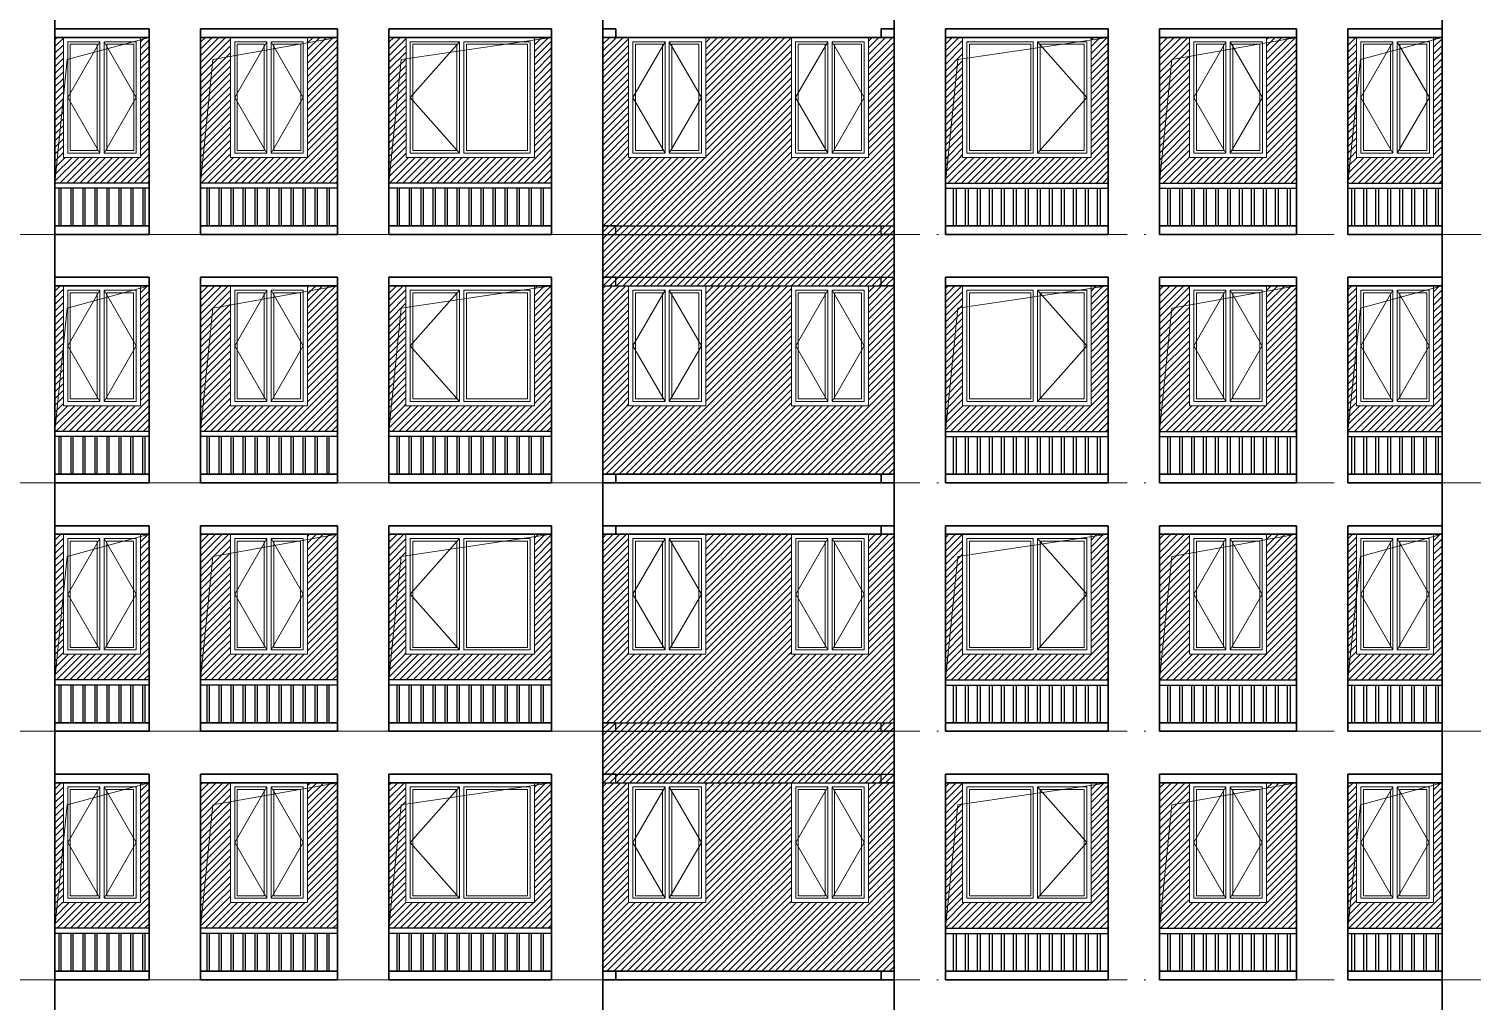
# Model space of a CAD drawing. Extents: x -518115 to 1124316, y -209821 to 1628073.
# Drawn here: x 844512 to 861366, y 54690 to 66040 of the extents above; entities that cross this region are included whole.
import ezdxf

# ---------------------------------------------------------------- set-up
doc = ezdxf.new("R2010")
doc.units = 0
doc.header["$LTSCALE"] = 1000
doc.header["$MEASUREMENT"] = 0
doc.linetypes.add('DOTE', pattern=[2.42, 2, -0.2, 0.02, -0.2])
doc.layers.add('3-剖面填充（细）', color=250, linetype='Continuous')
doc.layers.add('Stair-栏杆', color=142, linetype='Continuous')
for name, color, linetype, lineweight in [('DOTE', 19, 'DOTE', 9), ('WINDOW', 144, 'Continuous', 15), ('立面-中轮廓线', 213, 'Continuous', 35), ('立面-普通轮廓', 7, 'Continuous', 18), ('立面-洞口示意', 152, 'Continuous', 13), ('立面-窗开启线', 250, 'Continuous', 13)]:
    doc.layers.add(name, color=color, linetype=linetype, lineweight=lineweight)
pattern_1 = [(45, (6e-11, -2900), (-39.2886205, 39.2886205), [])]
pattern_2 = [(45, (0, 0), (-39.2886205, 39.2886205), [])]
pattern_3 = [(45, (315132.16, 31264.28), (-39.2886205, 39.2886205), [])]
pattern_4 = [(45, (315132.16, 34164.28), (-39.2886205, 39.2886205), [])]

# ---------------------------------------------------------------- blocks, each defined once
blk = doc.blocks.new('A$C318717E3')
at = {"layer": 'WINDOW'}
for points in [[(50, 1350), (425, 1350), (425, 50), (50, 50)], [(850, 1350), (475, 1350), (475, 50), (850, 50)]]:
    blk.add_lwpolyline(points, close=True, dxfattribs=at)
at = {"layer": 'WINDOW', "color": 250}
for points in [[(80, 1320), (395, 1320), (395, 80), (80, 80)], [(820, 1320), (505, 1320), (505, 80), (820, 80)]]:
    blk.add_lwpolyline(points, close=True, dxfattribs=at)
at = {"layer": '立面-普通轮廓'}
blk.add_lwpolyline([(0, 1400), (900, 1400), (900, 0), (0, 0)], close=True, dxfattribs=at)
at = {"layer": '立面-窗开启线', "color": 251, "ltscale": 0.5, "true_color": 0x636466}
for points in [[(425, 1350), (50, 700), (425, 50)], [(475, 1350), (850, 700), (475, 50)]]:
    blk.add_lwpolyline(points, dxfattribs=at)
blk = doc.blocks.new('A$C1F9D7F8A')
at = {"layer": 'WINDOW'}
for points in [[(-1450, 1350), (-875, 1350), (-875, 50), (-1450, 50)], [(-50, 1350), (-825, 1350), (-825, 50), (-50, 50)]]:
    blk.add_lwpolyline(points, close=True, dxfattribs=at)
at = {"layer": 'WINDOW', "color": 250}
for points in [[(-1420, 1320), (-905, 1320), (-905, 80), (-1420, 80)], [(-80, 1320), (-795, 1320), (-795, 80), (-80, 80)]]:
    blk.add_lwpolyline(points, close=True, dxfattribs=at)
at = {"layer": '立面-普通轮廓'}
blk.add_lwpolyline([(0, 1400), (-1500, 1400), (-1500, 0), (0, 0)], close=True, dxfattribs=at)
at = {"layer": '立面-窗开启线', "color": 251, "ltscale": 0.5, "true_color": 0x636466}
blk.add_lwpolyline([(-875, 1350), (-1450, 700), (-875, 50)], dxfattribs=at)
blk = doc.blocks.new('A$C4731409C')
at = {"layer": 'WINDOW'}
for points in [[(-1450, 1350), (-675, 1350), (-675, 50), (-1450, 50)], [(-50, 1350), (-625, 1350), (-625, 50), (-50, 50)]]:
    blk.add_lwpolyline(points, close=True, dxfattribs=at)
at = {"layer": 'WINDOW', "color": 250}
for points in [[(-1420, 1320), (-705, 1320), (-705, 80), (-1420, 80)], [(-80, 1320), (-595, 1320), (-595, 80), (-80, 80)]]:
    blk.add_lwpolyline(points, close=True, dxfattribs=at)
at = {"layer": '立面-普通轮廓'}
blk.add_lwpolyline([(-1500, 1400), (0, 1400), (0, 0), (-1500, 0)], close=True, dxfattribs=at)
at = {"layer": '立面-窗开启线', "color": 251, "ltscale": 0.5, "true_color": 0x636466}
blk.add_lwpolyline([(-625, 1350), (-50, 700), (-625, 50)], dxfattribs=at)
blk = doc.blocks.new('HFHFHHTHFHF')
at = {"layer": 'Stair-栏杆'}
for p, q in [((530784, 32976), (529684, 32976)), ((530784, 32916), (529684, 32916)), ((532984, 32976), (531384, 32976)), ((532984, 32916), (531384, 32916)), ((535484, 32976), (533584, 32976)), ((535484, 32916), (533584, 32916)), ((540084, 32976), (541984, 32976)), ((540084, 32916), (541984, 32916)), ((542584, 32976), (544184, 32976)), ((542584, 32916), (544184, 32916)), ((544784, 32976), (545884, 32976)), ((544784, 32916), (545884, 32916))]:
    blk.add_line(p, q, dxfattribs=at)
for points in [[(529729, 32916), (529729, 32476)], [(529759, 32476), (529759, 32916)], [(529869, 32916), (529869, 32476)], [(529899, 32476), (529899, 32916)], [(530009, 32916), (530009, 32476)], [(530039, 32476), (530039, 32916)], [(530149, 32916), (530149, 32476)], [(530179, 32476), (530179, 32916)], [(530289, 32916), (530289, 32476)], [(530319, 32476), (530319, 32916)], [(530429, 32916), (530429, 32476)], [(530459, 32476), (530459, 32916)], [(530569, 32916), (530569, 32476)], [(530599, 32476), (530599, 32916)], [(530709, 32916), (530709, 32476)], [(530739, 32476), (530739, 32916)], [(531459, 32916), (531459, 32476)], [(531489, 32476), (531489, 32916)], [(531599, 32916), (531599, 32476)], [(531629, 32476), (531629, 32916)], [(531739, 32916), (531739, 32476)], [(531769, 32476), (531769, 32916)], [(531879, 32916), (531879, 32476)], [(531909, 32476), (531909, 32916)], [(532019, 32916), (532019, 32476)], [(532049, 32476), (532049, 32916)], [(532159, 32916), (532159, 32476)], [(532189, 32476), (532189, 32916)], [(532299, 32916), (532299, 32476)], [(532329, 32476), (532329, 32916)], [(532439, 32916), (532439, 32476)], [(532469, 32476), (532469, 32916)], [(532579, 32916), (532579, 32476)], [(532609, 32476), (532609, 32916)], [(532719, 32916), (532719, 32476)], [(532749, 32476), (532749, 32916)], [(532859, 32916), (532859, 32476)], [(532889, 32476), (532889, 32916)], [(533679, 32916), (533679, 32476)], [(533709, 32476), (533709, 32916)], [(533819, 32916), (533819, 32476)], [(533849, 32476), (533849, 32916)], [(533959, 32916), (533959, 32476)], [(533989, 32476), (533989, 32916)], [(534099, 32916), (534099, 32476)], [(534129, 32476), (534129, 32916)], [(534239, 32916), (534239, 32476)], [(534269, 32476), (534269, 32916)], [(534379, 32916), (534379, 32476)], [(534409, 32476), (534409, 32916)], [(534519, 32916), (534519, 32476)], [(534549, 32476), (534549, 32916)], [(534659, 32916), (534659, 32476)], [(534689, 32476), (534689, 32916)], [(534799, 32916), (534799, 32476)], [(534829, 32476), (534829, 32916)], [(534939, 32916), (534939, 32476)], [(534969, 32476), (534969, 32916)], [(535079, 32916), (535079, 32476)], [(535109, 32476), (535109, 32916)], [(535219, 32916), (535219, 32476)], [(535249, 32476), (535249, 32916)], [(535359, 32916), (535359, 32476)], [(535389, 32476), (535389, 32916)], [(540179, 32476), (540179, 32916)], [(540209, 32916), (540209, 32476)], [(540319, 32476), (540319, 32916)], [(540349, 32916), (540349, 32476)], [(540459, 32476), (540459, 32916)], [(540489, 32916), (540489, 32476)], [(540599, 32476), (540599, 32916)], [(540629, 32916), (540629, 32476)], [(540739, 32476), (540739, 32916)], [(540769, 32916), (540769, 32476)], [(540879, 32476), (540879, 32916)], [(540909, 32916), (540909, 32476)], [(541019, 32476), (541019, 32916)], [(541049, 32916), (541049, 32476)], [(541159, 32476), (541159, 32916)], [(541189, 32916), (541189, 32476)], [(541299, 32476), (541299, 32916)], [(541329, 32916), (541329, 32476)], [(541439, 32476), (541439, 32916)], [(541469, 32916), (541469, 32476)], [(541579, 32476), (541579, 32916)], [(541609, 32916), (541609, 32476)], [(541719, 32476), (541719, 32916)], [(541749, 32916), (541749, 32476)], [(541859, 32476), (541859, 32916)], [(541889, 32916), (541889, 32476)], [(542679, 32476), (542679, 32916)], [(542709, 32916), (542709, 32476)], [(542819, 32476), (542819, 32916)], [(542849, 32916), (542849, 32476)], [(542959, 32476), (542959, 32916)], [(542989, 32916), (542989, 32476)], [(543099, 32476), (543099, 32916)], [(543129, 32916), (543129, 32476)], [(543239, 32476), (543239, 32916)], [(543269, 32916), (543269, 32476)], [(543379, 32476), (543379, 32916)], [(543409, 32916), (543409, 32476)], [(543519, 32476), (543519, 32916)], [(543549, 32916), (543549, 32476)], [(543659, 32476), (543659, 32916)], [(543689, 32916), (543689, 32476)], [(543799, 32476), (543799, 32916)], [(543829, 32916), (543829, 32476)], [(543939, 32476), (543939, 32916)], [(543969, 32916), (543969, 32476)], [(544079, 32476), (544079, 32916)], [(544109, 32916), (544109, 32476)], [(544829, 32476), (544829, 32916)], [(544859, 32916), (544859, 32476)], [(544969, 32476), (544969, 32916)], [(544999, 32916), (544999, 32476)], [(545109, 32476), (545109, 32916)], [(545139, 32916), (545139, 32476)], [(545249, 32476), (545249, 32916)], [(545279, 32916), (545279, 32476)], [(545389, 32476), (545389, 32916)], [(545419, 32916), (545419, 32476)], [(545529, 32476), (545529, 32916)], [(545559, 32916), (545559, 32476)], [(545669, 32476), (545669, 32916)], [(545699, 32916), (545699, 32476)], [(545809, 32476), (545809, 32916)], [(545839, 32916), (545839, 32476)]]:
    blk.add_lwpolyline(points, dxfattribs=at)
at = {"layer": '立面-中轮廓线'}
for p, q in [((529684, 35276), (529684, 32376)), ((536084, 35276), (536084, 32376)), ((539484, 35276), (539484, 32376)), ((545884, 35276), (545884, 32376)), ((530784, 34776), (530784, 32376)), ((531384, 34776), (531384, 32376)), ((532984, 34776), (532984, 32376)), ((533584, 34776), (533584, 32376)), ((535484, 34776), (535484, 32376)), ((540084, 34776), (540084, 32376)), ((541984, 34776), (541984, 32376)), ((542584, 34776), (542584, 32376)), ((544184, 34776), (544184, 32376)), ((544784, 34776), (544784, 32376))]:
    blk.add_line(p, q, dxfattribs=at)
for points in [[(530784, 34776), (529684, 34776)], [(532984, 34776), (531384, 34776)], [(535484, 34776), (533584, 34776)], [(540084, 34776), (541984, 34776)], [(542584, 34776), (544184, 34776)], [(544784, 34776), (545884, 34776)], [(529684, 34676), (530784, 34676)], [(531384, 34676), (532984, 34676)], [(533584, 34676), (535484, 34676)], [(541984, 34676), (540084, 34676)], [(544184, 34676), (542584, 34676)], [(545884, 34676), (544784, 34676)], [(530784, 32476), (529684, 32476)], [(529684, 32376), (530784, 32376)], [(532984, 32476), (531384, 32476)], [(531384, 32376), (532984, 32376)], [(535484, 32476), (533584, 32476)], [(533584, 32376), (535484, 32376)], [(540084, 32476), (541984, 32476)], [(541984, 32376), (540084, 32376)], [(542584, 32476), (544184, 32476)], [(544184, 32376), (542584, 32376)], [(544784, 32476), (545884, 32476)], [(545884, 32376), (544784, 32376)]]:
    blk.add_lwpolyline(points, dxfattribs=at)
for name, p in [('A$C318717E3', (529784, 33276)), ('A$C318717E3', (531734, 33276)), ('A$C1F9D7F8A', (535284, 33276)), ('A$C318717E3', (536384, 33276)), ('A$C318717E3', (538285, 33276)), ('A$C4731409C', (541784, 33276)), ('A$C318717E3', (542934, 33276)), ('A$C318717E3', (544884, 33276))]:
    blk.add_blockref(name, p)
blk = doc.blocks.new('GDGDRTDGRDG')
at = {"layer": '3-剖面填充（细）'}
h = blk.add_hatch(dxfattribs=at)
h.set_pattern_fill('ANSI31', color=256, scale=35)
h.set_pattern_definition(pattern_1)
h.paths.add_polyline_path([(529784, 30376), (529684, 30376), (529684, 31776), (529784, 31776)])
h = blk.add_hatch(dxfattribs=at)
h.set_pattern_fill('ANSI31', color=256, scale=35)
h.set_pattern_definition(pattern_1)
h.paths.add_polyline_path([(530784, 30376), (530684, 30376), (530684, 31776), (530784, 31776)])
h = blk.add_hatch(dxfattribs=at)
h.set_pattern_fill('ANSI31', color=256, scale=35)
h.set_pattern_definition(pattern_1)
h.paths.add_polyline_path([(531734, 30376), (531384, 30376), (531384, 31776), (531734, 31776)])
h = blk.add_hatch(dxfattribs=at)
h.set_pattern_fill('ANSI31', color=256, scale=35)
h.set_pattern_definition(pattern_1)
h.paths.add_polyline_path([(532984, 30376), (532634, 30376), (532634, 31776), (532984, 31776)])
h = blk.add_hatch(dxfattribs=at)
h.set_pattern_fill('ANSI31', color=256, scale=35)
h.set_pattern_definition(pattern_1)
h.paths.add_polyline_path([(533784, 30376), (533584, 30376), (533584, 31776), (533784, 31776)])
h = blk.add_hatch(dxfattribs=at)
h.set_pattern_fill('ANSI31', color=256, scale=35)
h.set_pattern_definition(pattern_1)
h.paths.add_polyline_path([(535484, 30376), (535284, 30376), (535284, 31776), (535484, 31776)])
h = blk.add_hatch(dxfattribs=at)
h.set_pattern_fill('ANSI31', color=256, scale=35)
h.set_pattern_definition(pattern_2)
h.paths.add_polyline_path([(536084, 30376), (536384, 30376), (536384, 31776), (536084, 31776)])
h = blk.add_hatch(dxfattribs=at)
h.set_pattern_fill('ANSI31', color=256, scale=35)
h.set_pattern_definition(pattern_2)
h.paths.add_polyline_path([(537284, 30376), (538285, 30376), (538285, 31776), (537284, 31776)])
h = blk.add_hatch(dxfattribs=at)
h.set_pattern_fill('ANSI31', color=256, scale=35)
h.set_pattern_definition(pattern_2)
h.paths.add_polyline_path([(539185, 30376), (539484, 30376), (539484, 31776), (539185, 31776)])
h = blk.add_hatch(dxfattribs=at)
h.set_pattern_fill('ANSI31', color=256, scale=35)
h.set_pattern_definition(pattern_1)
h.paths.add_polyline_path([(540084, 30376), (540284, 30376), (540284, 31776), (540084, 31776)])
h = blk.add_hatch(dxfattribs=at)
h.set_pattern_fill('ANSI31', color=256, scale=35)
h.set_pattern_definition(pattern_1)
h.paths.add_polyline_path([(541784, 30376), (541984, 30376), (541984, 31776), (541784, 31776)])
h = blk.add_hatch(dxfattribs=at)
h.set_pattern_fill('ANSI31', color=256, scale=35)
h.set_pattern_definition(pattern_1)
h.paths.add_polyline_path([(542584, 30376), (542934, 30376), (542934, 31776), (542584, 31776)])
h = blk.add_hatch(dxfattribs=at)
h.set_pattern_fill('ANSI31', color=256, scale=35)
h.set_pattern_definition(pattern_1)
h.paths.add_polyline_path([(543834, 30376), (544184, 30376), (544184, 31776), (543834, 31776)])
h = blk.add_hatch(dxfattribs=at)
h.set_pattern_fill('ANSI31', color=256, scale=35)
h.set_pattern_definition(pattern_1)
h.paths.add_polyline_path([(544784, 30376), (544884, 30376), (544884, 31776), (544784, 31776)])
h = blk.add_hatch(dxfattribs=at)
h.set_pattern_fill('ANSI31', color=256, scale=35)
h.set_pattern_definition(pattern_1)
h.paths.add_polyline_path([(545784, 30376), (545884, 30376), (545884, 31776), (545784, 31776)])
h = blk.add_hatch(dxfattribs=at)
h.set_pattern_fill('ANSI31', color=256, scale=35)
h.set_pattern_definition(pattern_1)
h.paths.add_polyline_path([(530784, 30076), (529684, 30076), (529684, 30376), (530784, 30376)])
h = blk.add_hatch(dxfattribs=at)
h.set_pattern_fill('ANSI31', color=256, scale=35)
h.set_pattern_definition(pattern_1)
h.paths.add_polyline_path([(532984, 30076), (531384, 30076), (531384, 30376), (532984, 30376)])
h = blk.add_hatch(dxfattribs=at)
h.set_pattern_fill('ANSI31', color=256, scale=35)
h.set_pattern_definition(pattern_1)
h.paths.add_polyline_path([(535484, 30076), (533584, 30076), (533584, 30376), (535484, 30376)])
h = blk.add_hatch(dxfattribs=at)
h.set_pattern_fill('ANSI31', color=256, scale=35)
h.set_pattern_definition(pattern_2)
h.paths.add_polyline_path([(536084, 29576), (539484, 29576), (539484, 30376), (536084, 30376)])
h = blk.add_hatch(dxfattribs=at)
h.set_pattern_fill('ANSI31', color=256, scale=35)
h.set_pattern_definition(pattern_1)
h.paths.add_polyline_path([(540084, 30076), (541984, 30076), (541984, 30376), (540084, 30376)])
h = blk.add_hatch(dxfattribs=at)
h.set_pattern_fill('ANSI31', color=256, scale=35)
h.set_pattern_definition(pattern_1)
h.paths.add_polyline_path([(542584, 30076), (544184, 30076), (544184, 30376), (542584, 30376)])
h = blk.add_hatch(dxfattribs=at)
h.set_pattern_fill('ANSI31', color=256, scale=35)
h.set_pattern_definition(pattern_1)
h.paths.add_polyline_path([(544784, 30076), (545884, 30076), (545884, 30376), (544784, 30376)])

msp = doc.modelspace()

# ---------------------------------------------------------------- hatches: boundary and pattern name
at = {"layer": '3-剖面填充（细）'}
h = msp.add_hatch(dxfattribs=at)
h.set_pattern_fill('ANSI31', color=256, scale=35)
h.set_pattern_definition(pattern_3)
h.paths.add_polyline_path([(844916.6, 64540.3), (844816.6, 64540.3), (844816.6, 65940.3), (844916.6, 65940.3)])
h = msp.add_hatch(dxfattribs=at)
h.set_pattern_fill('ANSI31', color=256, scale=35)
h.set_pattern_definition(pattern_3)
h.paths.add_polyline_path([(845916.6, 64540.3), (845816.6, 64540.3), (845816.6, 65940.3), (845916.6, 65940.3)])
h = msp.add_hatch(dxfattribs=at)
h.set_pattern_fill('ANSI31', color=256, scale=35)
h.set_pattern_definition(pattern_3)
h.paths.add_polyline_path([(846866.6, 64540.3), (846516.6, 64540.3), (846516.6, 65940.3), (846866.6, 65940.3)])
h = msp.add_hatch(dxfattribs=at)
h.set_pattern_fill('ANSI31', color=256, scale=35)
h.set_pattern_definition(pattern_3)
h.paths.add_polyline_path([(848116.6, 64540.3), (847766.6, 64540.3), (847766.6, 65940.3), (848116.6, 65940.3)])
h = msp.add_hatch(dxfattribs=at)
h.set_pattern_fill('ANSI31', color=256, scale=35)
h.set_pattern_definition(pattern_3)
h.paths.add_polyline_path([(848916.6, 64540.3), (848716.6, 64540.3), (848716.6, 65940.3), (848916.6, 65940.3)])
h = msp.add_hatch(dxfattribs=at)
h.set_pattern_fill('ANSI31', color=256, scale=35)
h.set_pattern_definition(pattern_3)
h.paths.add_polyline_path([(850616.6, 64540.3), (850416.6, 64540.3), (850416.6, 65940.3), (850616.6, 65940.3)])
h = msp.add_hatch(dxfattribs=at)
h.set_pattern_fill('ANSI31', color=256, scale=35)
h.set_pattern_definition(pattern_4)
h.paths.add_polyline_path([(851216.6, 64540.3), (851516.5, 64540.3), (851516.5, 65940.3), (851216.6, 65940.3)])
h = msp.add_hatch(dxfattribs=at)
h.set_pattern_fill('ANSI31', color=256, scale=35)
h.set_pattern_definition(pattern_4)
h.paths.add_polyline_path([(852416.5, 64540.3), (853416.7, 64540.3), (853416.7, 65940.3), (852416.5, 65940.3)])
h = msp.add_hatch(dxfattribs=at)
h.set_pattern_fill('ANSI31', color=256, scale=35)
h.set_pattern_definition(pattern_4)
h.paths.add_polyline_path([(854316.7, 64540.3), (854616.6, 64540.3), (854616.6, 65940.3), (854316.7, 65940.3)])
h = msp.add_hatch(dxfattribs=at)
h.set_pattern_fill('ANSI31', color=256, scale=35)
h.set_pattern_definition(pattern_3)
h.paths.add_polyline_path([(855216.6, 64540.3), (855416.6, 64540.3), (855416.6, 65940.3), (855216.6, 65940.3)])
h = msp.add_hatch(dxfattribs=at)
h.set_pattern_fill('ANSI31', color=256, scale=35)
h.set_pattern_definition(pattern_3)
h.paths.add_polyline_path([(856916.6, 64540.3), (857116.6, 64540.3), (857116.6, 65940.3), (856916.6, 65940.3)])
h = msp.add_hatch(dxfattribs=at)
h.set_pattern_fill('ANSI31', color=256, scale=35)
h.set_pattern_definition(pattern_3)
h.paths.add_polyline_path([(857716.6, 64540.3), (858066.6, 64540.3), (858066.6, 65940.3), (857716.6, 65940.3)])
h = msp.add_hatch(dxfattribs=at)
h.set_pattern_fill('ANSI31', color=256, scale=35)
h.set_pattern_definition(pattern_3)
h.paths.add_polyline_path([(858966.6, 64540.3), (859316.6, 64540.3), (859316.6, 65940.3), (858966.6, 65940.3)])
h = msp.add_hatch(dxfattribs=at)
h.set_pattern_fill('ANSI31', color=256, scale=35)
h.set_pattern_definition(pattern_3)
h.paths.add_polyline_path([(859916.6, 64540.3), (860016.6, 64540.3), (860016.6, 65940.3), (859916.6, 65940.3)])
h = msp.add_hatch(dxfattribs=at)
h.set_pattern_fill('ANSI31', color=256, scale=35)
h.set_pattern_definition(pattern_3)
h.paths.add_polyline_path([(860916.6, 64540.3), (861016.6, 64540.3), (861016.6, 65940.3), (860916.6, 65940.3)])
h = msp.add_hatch(dxfattribs=at)
h.set_pattern_fill('ANSI31', color=256, scale=35)
h.set_pattern_definition(pattern_3)
h.paths.add_polyline_path([(845916.6, 64240.3), (844816.6, 64240.3), (844816.6, 64540.3), (845916.6, 64540.3)])
h = msp.add_hatch(dxfattribs=at)
h.set_pattern_fill('ANSI31', color=256, scale=35)
h.set_pattern_definition(pattern_3)
h.paths.add_polyline_path([(848116.6, 64240.3), (846516.6, 64240.3), (846516.6, 64540.3), (848116.6, 64540.3)])
h = msp.add_hatch(dxfattribs=at)
h.set_pattern_fill('ANSI31', color=256, scale=35)
h.set_pattern_definition(pattern_3)
h.paths.add_polyline_path([(850616.6, 64240.3), (848716.6, 64240.3), (848716.6, 64540.3), (850616.6, 64540.3)])
h = msp.add_hatch(dxfattribs=at)
h.set_pattern_fill('ANSI31', color=256, scale=35)
h.set_pattern_definition(pattern_4)
h.paths.add_polyline_path([(851216.6, 63740.3), (854616.6, 63740.3), (854616.6, 64540.3), (851216.6, 64540.3)])
h = msp.add_hatch(dxfattribs=at)
h.set_pattern_fill('ANSI31', color=256, scale=35)
h.set_pattern_definition(pattern_3)
h.paths.add_polyline_path([(855216.6, 64240.3), (857116.6, 64240.3), (857116.6, 64540.3), (855216.6, 64540.3)])
h = msp.add_hatch(dxfattribs=at)
h.set_pattern_fill('ANSI31', color=256, scale=35)
h.set_pattern_definition(pattern_3)
h.paths.add_polyline_path([(857716.6, 64240.3), (859316.6, 64240.3), (859316.6, 64540.3), (857716.6, 64540.3)])
h = msp.add_hatch(dxfattribs=at)
h.set_pattern_fill('ANSI31', color=256, scale=35)
h.set_pattern_definition(pattern_3)
h.paths.add_polyline_path([(859916.6, 64240.3), (861016.6, 64240.3), (861016.6, 64540.3), (859916.6, 64540.3)])
h = msp.add_hatch(dxfattribs=at)
h.set_pattern_fill('ANSI31', color=256, scale=35)
h.set_pattern_definition([(45, (315132.16, 33464.28), (-39.2886205, 39.2886205), [])])
h.paths.add_polyline_path([(851216.6, 63040.3), (854616.6, 63040.3), (854616.6, 63740.3), (851216.6, 63740.3)])
h = msp.add_hatch(dxfattribs=at)
h.set_pattern_fill('ANSI31', color=256, scale=35)
h.set_pattern_definition([(45, (315132.16, 27664.28), (-39.2886205, 39.2886205), [])])
h.paths.add_polyline_path([(851216.6, 57240.3), (854616.6, 57240.3), (854616.6, 57940.3), (851216.6, 57940.3)])

# ---------------------------------------------------------------- linework, layer by layer
at = {"color": 7}
for p, q in [((851216.6, 63740.3), (854616.6, 63740.3)), ((851216.6, 63640.3), (854616.6, 63640.3)), ((851216.6, 63140.3), (854616.6, 63140.3)), ((851216.6, 63040.3), (854616.6, 63040.3)), ((851216.6, 57940.3), (854616.6, 57940.3)), ((851216.6, 57840.3), (854616.6, 57840.3)), ((851216.6, 57340.3), (854616.6, 57340.3)), ((851216.6, 57240.3), (854616.6, 57240.3))]:
    msp.add_line(p, q, dxfattribs=at)
for points in [[(851216.6, 63640.3), (851366.6, 63640.3), (851366.6, 63740.3), (851216.6, 63740.3)], [(854616.6, 63640.3), (854466.6, 63640.3), (854466.6, 63740.3), (854616.6, 63740.3)], [(851216.6, 63040.3), (851366.6, 63040.3), (851366.6, 63140.3), (851216.6, 63140.3)], [(854616.6, 63040.3), (854466.6, 63040.3), (854466.6, 63140.3), (854616.6, 63140.3)], [(851216.6, 57840.3), (851366.6, 57840.3), (851366.6, 57940.3), (851216.6, 57940.3)], [(854616.6, 57840.3), (854466.6, 57840.3), (854466.6, 57940.3), (854616.6, 57940.3)], [(851216.6, 57240.3), (851366.6, 57240.3), (851366.6, 57340.3), (851216.6, 57340.3)], [(854616.6, 57240.3), (854466.6, 57240.3), (854466.6, 57340.3), (854616.6, 57340.3)]]:
    msp.add_lwpolyline(points, dxfattribs=at)
at = {"layer": 'DOTE', "linetype": 'DOTE'}
for p, q in [((879116.6, 63640.3), (826716.6, 63640.3)), ((879116.6, 60740.3), (826716.6, 60740.3)), ((879116.6, 57840.3), (826716.6, 57840.3)), ((879116.6, 54940.3), (826716.6, 54940.3))]:
    msp.add_line(p, q, dxfattribs=at)
at = {"layer": 'Stair-栏杆'}
for p, q in [((845916.6, 64240.3), (844816.6, 64240.3)), ((848116.6, 64240.3), (846516.6, 64240.3)), ((850616.6, 64240.3), (848716.6, 64240.3)), ((855216.6, 64240.3), (857116.6, 64240.3)), ((857716.6, 64240.3), (859316.6, 64240.3)), ((859916.6, 64240.3), (861016.6, 64240.3)), ((845916.6, 64180.3), (844816.6, 64180.3)), ((848116.6, 64180.3), (846516.6, 64180.3)), ((850616.6, 64180.3), (848716.6, 64180.3)), ((855216.6, 64180.3), (857116.6, 64180.3)), ((857716.6, 64180.3), (859316.6, 64180.3)), ((859916.6, 64180.3), (861016.6, 64180.3))]:
    msp.add_line(p, q, dxfattribs=at)
for points in [[(844861.6, 64180.3), (844861.6, 63740.3)], [(844891.6, 63740.3), (844891.6, 64180.3)], [(845001.6, 64180.3), (845001.6, 63740.3)], [(845031.6, 63740.3), (845031.6, 64180.3)], [(845141.6, 64180.3), (845141.6, 63740.3)], [(845171.6, 63740.3), (845171.6, 64180.3)], [(845281.6, 64180.3), (845281.6, 63740.3)], [(845311.6, 63740.3), (845311.6, 64180.3)], [(845421.6, 64180.3), (845421.6, 63740.3)], [(845451.6, 63740.3), (845451.6, 64180.3)], [(845561.6, 64180.3), (845561.6, 63740.3)], [(845591.6, 63740.3), (845591.6, 64180.3)], [(845701.6, 64180.3), (845701.6, 63740.3)], [(845731.6, 63740.3), (845731.6, 64180.3)], [(845841.6, 64180.3), (845841.6, 63740.3)], [(845871.6, 63740.3), (845871.6, 64180.3)], [(846591.6, 64180.3), (846591.6, 63740.3)], [(846621.6, 63740.3), (846621.6, 64180.3)], [(846731.6, 64180.3), (846731.6, 63740.3)], [(846761.6, 63740.3), (846761.6, 64180.3)], [(846871.6, 64180.3), (846871.6, 63740.3)], [(846901.6, 63740.3), (846901.6, 64180.3)], [(847011.6, 64180.3), (847011.6, 63740.3)], [(847041.6, 63740.3), (847041.6, 64180.3)], [(847151.6, 64180.3), (847151.6, 63740.3)], [(847181.6, 63740.3), (847181.6, 64180.3)], [(847291.6, 64180.3), (847291.6, 63740.3)], [(847321.6, 63740.3), (847321.6, 64180.3)], [(847431.6, 64180.3), (847431.6, 63740.3)], [(847461.6, 63740.3), (847461.6, 64180.3)], [(847571.6, 64180.3), (847571.6, 63740.3)], [(847601.6, 63740.3), (847601.6, 64180.3)], [(847711.6, 64180.3), (847711.6, 63740.3)], [(847741.6, 63740.3), (847741.6, 64180.3)], [(847851.6, 64180.3), (847851.6, 63740.3)], [(847881.6, 63740.3), (847881.6, 64180.3)], [(847991.6, 64180.3), (847991.6, 63740.3)], [(848021.6, 63740.3), (848021.6, 64180.3)], [(848811.6, 64180.3), (848811.6, 63740.3)], [(848841.6, 63740.3), (848841.6, 64180.3)], [(848951.6, 64180.3), (848951.6, 63740.3)], [(848981.6, 63740.3), (848981.6, 64180.3)], [(849091.6, 64180.3), (849091.6, 63740.3)], [(849121.6, 63740.3), (849121.6, 64180.3)], [(849231.6, 64180.3), (849231.6, 63740.3)], [(849261.6, 63740.3), (849261.6, 64180.3)], [(849371.6, 64180.3), (849371.6, 63740.3)], [(849401.6, 63740.3), (849401.6, 64180.3)], [(849511.6, 64180.3), (849511.6, 63740.3)], [(849541.6, 63740.3), (849541.6, 64180.3)], [(849651.6, 64180.3), (849651.6, 63740.3)], [(849681.6, 63740.3), (849681.6, 64180.3)], [(849791.6, 64180.3), (849791.6, 63740.3)], [(849821.6, 63740.3), (849821.6, 64180.3)], [(849931.6, 64180.3), (849931.6, 63740.3)], [(849961.6, 63740.3), (849961.6, 64180.3)], [(850071.6, 64180.3), (850071.6, 63740.3)], [(850101.6, 63740.3), (850101.6, 64180.3)], [(850211.6, 64180.3), (850211.6, 63740.3)], [(850241.6, 63740.3), (850241.6, 64180.3)], [(850351.6, 64180.3), (850351.6, 63740.3)], [(850381.6, 63740.3), (850381.6, 64180.3)], [(850491.6, 64180.3), (850491.6, 63740.3)], [(850521.6, 63740.3), (850521.6, 64180.3)], [(855311.6, 63740.3), (855311.6, 64180.3)], [(855341.6, 64180.3), (855341.6, 63740.3)], [(855451.6, 63740.3), (855451.6, 64180.3)], [(855481.6, 64180.3), (855481.6, 63740.3)], [(855591.6, 63740.3), (855591.6, 64180.3)], [(855621.6, 64180.3), (855621.6, 63740.3)], [(855731.6, 63740.3), (855731.6, 64180.3)], [(855761.6, 64180.3), (855761.6, 63740.3)], [(855871.6, 63740.3), (855871.6, 64180.3)], [(855901.6, 64180.3), (855901.6, 63740.3)], [(856011.6, 63740.3), (856011.6, 64180.3)], [(856041.6, 64180.3), (856041.6, 63740.3)], [(856151.6, 63740.3), (856151.6, 64180.3)], [(856181.6, 64180.3), (856181.6, 63740.3)], [(856291.6, 63740.3), (856291.6, 64180.3)], [(856321.6, 64180.3), (856321.6, 63740.3)], [(856431.6, 63740.3), (856431.6, 64180.3)], [(856461.6, 64180.3), (856461.6, 63740.3)], [(856571.6, 63740.3), (856571.6, 64180.3)], [(856601.6, 64180.3), (856601.6, 63740.3)], [(856711.6, 63740.3), (856711.6, 64180.3)], [(856741.6, 64180.3), (856741.6, 63740.3)], [(856851.6, 63740.3), (856851.6, 64180.3)], [(856881.6, 64180.3), (856881.6, 63740.3)], [(856991.6, 63740.3), (856991.6, 64180.3)], [(857021.6, 64180.3), (857021.6, 63740.3)], [(857811.6, 63740.3), (857811.6, 64180.3)], [(857841.6, 64180.3), (857841.6, 63740.3)], [(857951.6, 63740.3), (857951.6, 64180.3)], [(857981.6, 64180.3), (857981.6, 63740.3)], [(858091.6, 63740.3), (858091.6, 64180.3)], [(858121.6, 64180.3), (858121.6, 63740.3)], [(858231.6, 63740.3), (858231.6, 64180.3)], [(858261.6, 64180.3), (858261.6, 63740.3)], [(858371.6, 63740.3), (858371.6, 64180.3)], [(858401.6, 64180.3), (858401.6, 63740.3)], [(858511.6, 63740.3), (858511.6, 64180.3)], [(858541.6, 64180.3), (858541.6, 63740.3)], [(858651.6, 63740.3), (858651.6, 64180.3)], [(858681.6, 64180.3), (858681.6, 63740.3)], [(858791.6, 63740.3), (858791.6, 64180.3)], [(858821.6, 64180.3), (858821.6, 63740.3)], [(858931.6, 63740.3), (858931.6, 64180.3)], [(858961.6, 64180.3), (858961.6, 63740.3)], [(859071.6, 63740.3), (859071.6, 64180.3)], [(859101.6, 64180.3), (859101.6, 63740.3)], [(859211.6, 63740.3), (859211.6, 64180.3)], [(859241.6, 64180.3), (859241.6, 63740.3)], [(859961.6, 63740.3), (859961.6, 64180.3)], [(859991.6, 64180.3), (859991.6, 63740.3)], [(860101.6, 63740.3), (860101.6, 64180.3)], [(860131.6, 64180.3), (860131.6, 63740.3)], [(860241.6, 63740.3), (860241.6, 64180.3)], [(860271.6, 64180.3), (860271.6, 63740.3)], [(860381.6, 63740.3), (860381.6, 64180.3)], [(860411.6, 64180.3), (860411.6, 63740.3)], [(860521.6, 63740.3), (860521.6, 64180.3)], [(860551.6, 64180.3), (860551.6, 63740.3)], [(860661.6, 63740.3), (860661.6, 64180.3)], [(860691.6, 64180.3), (860691.6, 63740.3)], [(860801.6, 63740.3), (860801.6, 64180.3)], [(860831.6, 64180.3), (860831.6, 63740.3)], [(860941.6, 63740.3), (860941.6, 64180.3)], [(860971.6, 64180.3), (860971.6, 63740.3)]]:
    msp.add_lwpolyline(points, dxfattribs=at)
at = {"layer": '立面-中轮廓线'}
for p, q in [((844816.6, 66540.3), (844816.6, 63640.3)), ((851216.6, 66540.3), (851216.6, 63640.3)), ((854616.6, 66540.3), (854616.6, 63640.3)), ((861016.6, 66540.3), (861016.6, 63640.3)), ((845916.6, 66040.3), (845916.6, 63640.3)), ((846516.6, 66040.3), (846516.6, 63640.3)), ((848116.6, 66040.3), (848116.6, 63640.3)), ((848716.6, 66040.3), (848716.6, 63640.3)), ((850616.6, 66040.3), (850616.6, 63640.3)), ((851216.6, 65940.3), (854616.6, 65940.3)), ((855216.6, 66040.3), (855216.6, 63640.3)), ((857116.6, 66040.3), (857116.6, 63640.3)), ((857716.6, 66040.3), (857716.6, 63640.3)), ((859316.6, 66040.3), (859316.6, 63640.3)), ((859916.6, 66040.3), (859916.6, 63640.3)), ((851216.6, 60840.3), (854616.6, 60840.3)), ((851216.6, 60740.3), (854616.6, 60740.3)), ((851216.6, 60240.3), (854616.6, 60240.3)), ((851216.6, 60140.3), (854616.6, 60140.3)), ((851216.6, 55040.3), (854616.6, 55040.3)), ((851216.6, 54940.3), (854616.6, 54940.3))]:
    msp.add_line(p, q, dxfattribs=at)
for points in [[(845916.6, 66040.3), (844816.6, 66040.3)], [(844816.6, 65940.3), (845916.6, 65940.3)], [(848116.6, 66040.3), (846516.6, 66040.3)], [(846516.6, 65940.3), (848116.6, 65940.3)], [(850616.6, 66040.3), (848716.6, 66040.3)], [(848716.6, 65940.3), (850616.6, 65940.3)], [(851216.4, 65940.3), (851366.4, 65940.3), (851366.4, 66040.3), (851216.4, 66040.3)], [(854616.6, 65940.3), (854466.6, 65940.3), (854466.6, 66040.3), (854616.6, 66040.3)], [(855216.6, 66040.3), (857116.6, 66040.3)], [(857116.6, 65940.3), (855216.6, 65940.3)], [(857716.6, 66040.3), (859316.6, 66040.3)], [(859316.6, 65940.3), (857716.6, 65940.3)], [(859916.6, 66040.3), (861016.6, 66040.3)], [(861016.6, 65940.3), (859916.6, 65940.3)], [(845916.6, 63740.3), (844816.6, 63740.3)], [(848116.6, 63740.3), (846516.6, 63740.3)], [(850616.6, 63740.3), (848716.6, 63740.3)], [(855216.6, 63740.3), (857116.6, 63740.3)], [(857716.6, 63740.3), (859316.6, 63740.3)], [(859916.6, 63740.3), (861016.6, 63740.3)], [(844816.6, 63640.3), (845916.6, 63640.3)], [(846516.6, 63640.3), (848116.6, 63640.3)], [(848716.6, 63640.3), (850616.6, 63640.3)], [(857116.6, 63640.3), (855216.6, 63640.3)], [(859316.6, 63640.3), (857716.6, 63640.3)], [(861016.6, 63640.3), (859916.6, 63640.3)], [(851216.4, 60740.3), (851366.4, 60740.3), (851366.4, 60840.3), (851216.4, 60840.3)], [(854616.6, 60740.3), (854466.6, 60740.3), (854466.6, 60840.3), (854616.6, 60840.3)], [(851216.4, 60140.3), (851366.4, 60140.3), (851366.4, 60240.3), (851216.4, 60240.3)], [(854616.6, 60140.3), (854466.6, 60140.3), (854466.6, 60240.3), (854616.6, 60240.3)], [(851216.4, 54940.3), (851366.4, 54940.3), (851366.4, 55040.3), (851216.4, 55040.3)], [(854616.6, 54940.3), (854466.6, 54940.3), (854466.6, 55040.3), (854616.6, 55040.3)]]:
    msp.add_lwpolyline(points, dxfattribs=at)
at = {"layer": '立面-洞口示意'}
for points in [[(844816.6, 64240.3), (844961.4, 65681.2), (845916.6, 65940.3)], [(846516.6, 64240.3), (846661.4, 65681.2), (848116.6, 65940.3)], [(848716.6, 64240.3), (848861.4, 65681.2), (850616.6, 65940.3)], [(855216.6, 64240.3), (855361.4, 65681.2), (857116.6, 65940.3)], [(857716.6, 64240.3), (857861.4, 65681.2), (859316.6, 65940.3)], [(859916.6, 64240.3), (860061.4, 65681.2), (861016.6, 65940.3)], [(844816.6, 61340.3), (844961.4, 62781.2), (845916.6, 63040.3)], [(846516.6, 61340.3), (846661.4, 62781.2), (848116.6, 63040.3)], [(848716.6, 61340.3), (848861.4, 62781.2), (850616.6, 63040.3)], [(855216.6, 61340.3), (855361.4, 62781.2), (857116.6, 63040.3)], [(857716.6, 61340.3), (857861.4, 62781.2), (859316.6, 63040.3)], [(859916.6, 61340.3), (860061.4, 62781.2), (861016.6, 63040.3)], [(844816.6, 58440.3), (844961.4, 59881.2), (845916.6, 60140.3)], [(846516.6, 58440.3), (846661.4, 59881.2), (848116.6, 60140.3)], [(848716.6, 58440.3), (848861.4, 59881.2), (850616.6, 60140.3)], [(855216.6, 58440.3), (855361.4, 59881.2), (857116.6, 60140.3)], [(857716.6, 58440.3), (857861.4, 59881.2), (859316.6, 60140.3)], [(859916.6, 58440.3), (860061.4, 59881.2), (861016.6, 60140.3)], [(844816.6, 55540.3), (844961.4, 56981.2), (845916.6, 57240.3)], [(846516.6, 55540.3), (846661.4, 56981.2), (848116.6, 57240.3)], [(848716.6, 55540.3), (848861.4, 56981.2), (850616.6, 57240.3)], [(855216.6, 55540.3), (855361.4, 56981.2), (857116.6, 57240.3)], [(857716.6, 55540.3), (857861.4, 56981.2), (859316.6, 57240.3)], [(859916.6, 55540.3), (860061.4, 56981.2), (861016.6, 57240.3)]]:
    msp.add_lwpolyline(points, dxfattribs=at)

# ---------------------------------------------------------------- block references
for name, p in [('A$C318717E3', (844916.6, 64540.3)), ('A$C318717E3', (846866.6, 64540.3)), ('A$C1F9D7F8A', (850416.6, 64540.3)), ('A$C318717E3', (851516.5, 64540.3)), ('A$C318717E3', (853416.7, 64540.3)), ('A$C4731409C', (856916.6, 64540.3)), ('A$C318717E3', (858066.6, 64540.3)), ('A$C318717E3', (860016.6, 64540.3)), ('HFHFHHTHFHF', (315132.2, 28364.3)), ('GDGDRTDGRDG', (315132.2, 31264.3)), ('HFHFHHTHFHF', (315132.2, 25464.3)), ('GDGDRTDGRDG', (315132.2, 28364.3)), ('HFHFHHTHFHF', (315132.2, 22564.3)), ('GDGDRTDGRDG', (315132.2, 25464.3)), ('HFHFHHTHFHF', (315132.2, 19664.3))]:
    msp.add_blockref(name, p)

doc.saveas('drawing.dxf')
